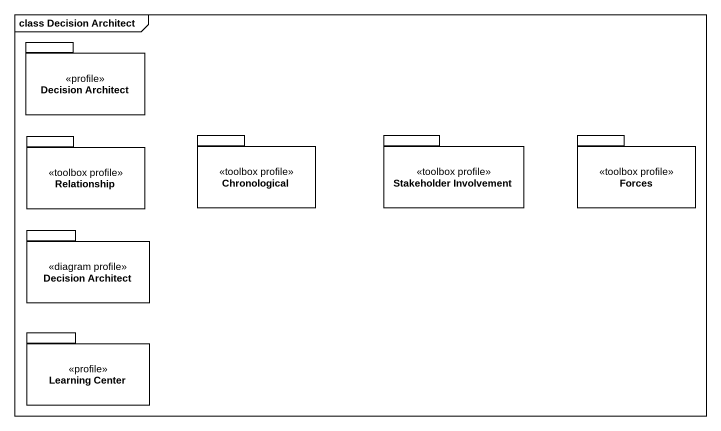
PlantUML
@startuml
mainframe class Decision Architect
package "Decision Architect" as Decision_Architect <<profile>> {
}
package Relationship <<toolbox profile>> {
}
package Chronological <<toolbox profile>> {
}
package "Stakeholder Involvement" as Stakeholder_Involvement <<toolbox profile>> {
}
package Forces <<toolbox profile>> {
}
package "Decision Architect" as Decision_Architect_2 <<diagram profile>> {
}
package "Learning Center" as Learning_Center <<profile>> {
}
@enduml
